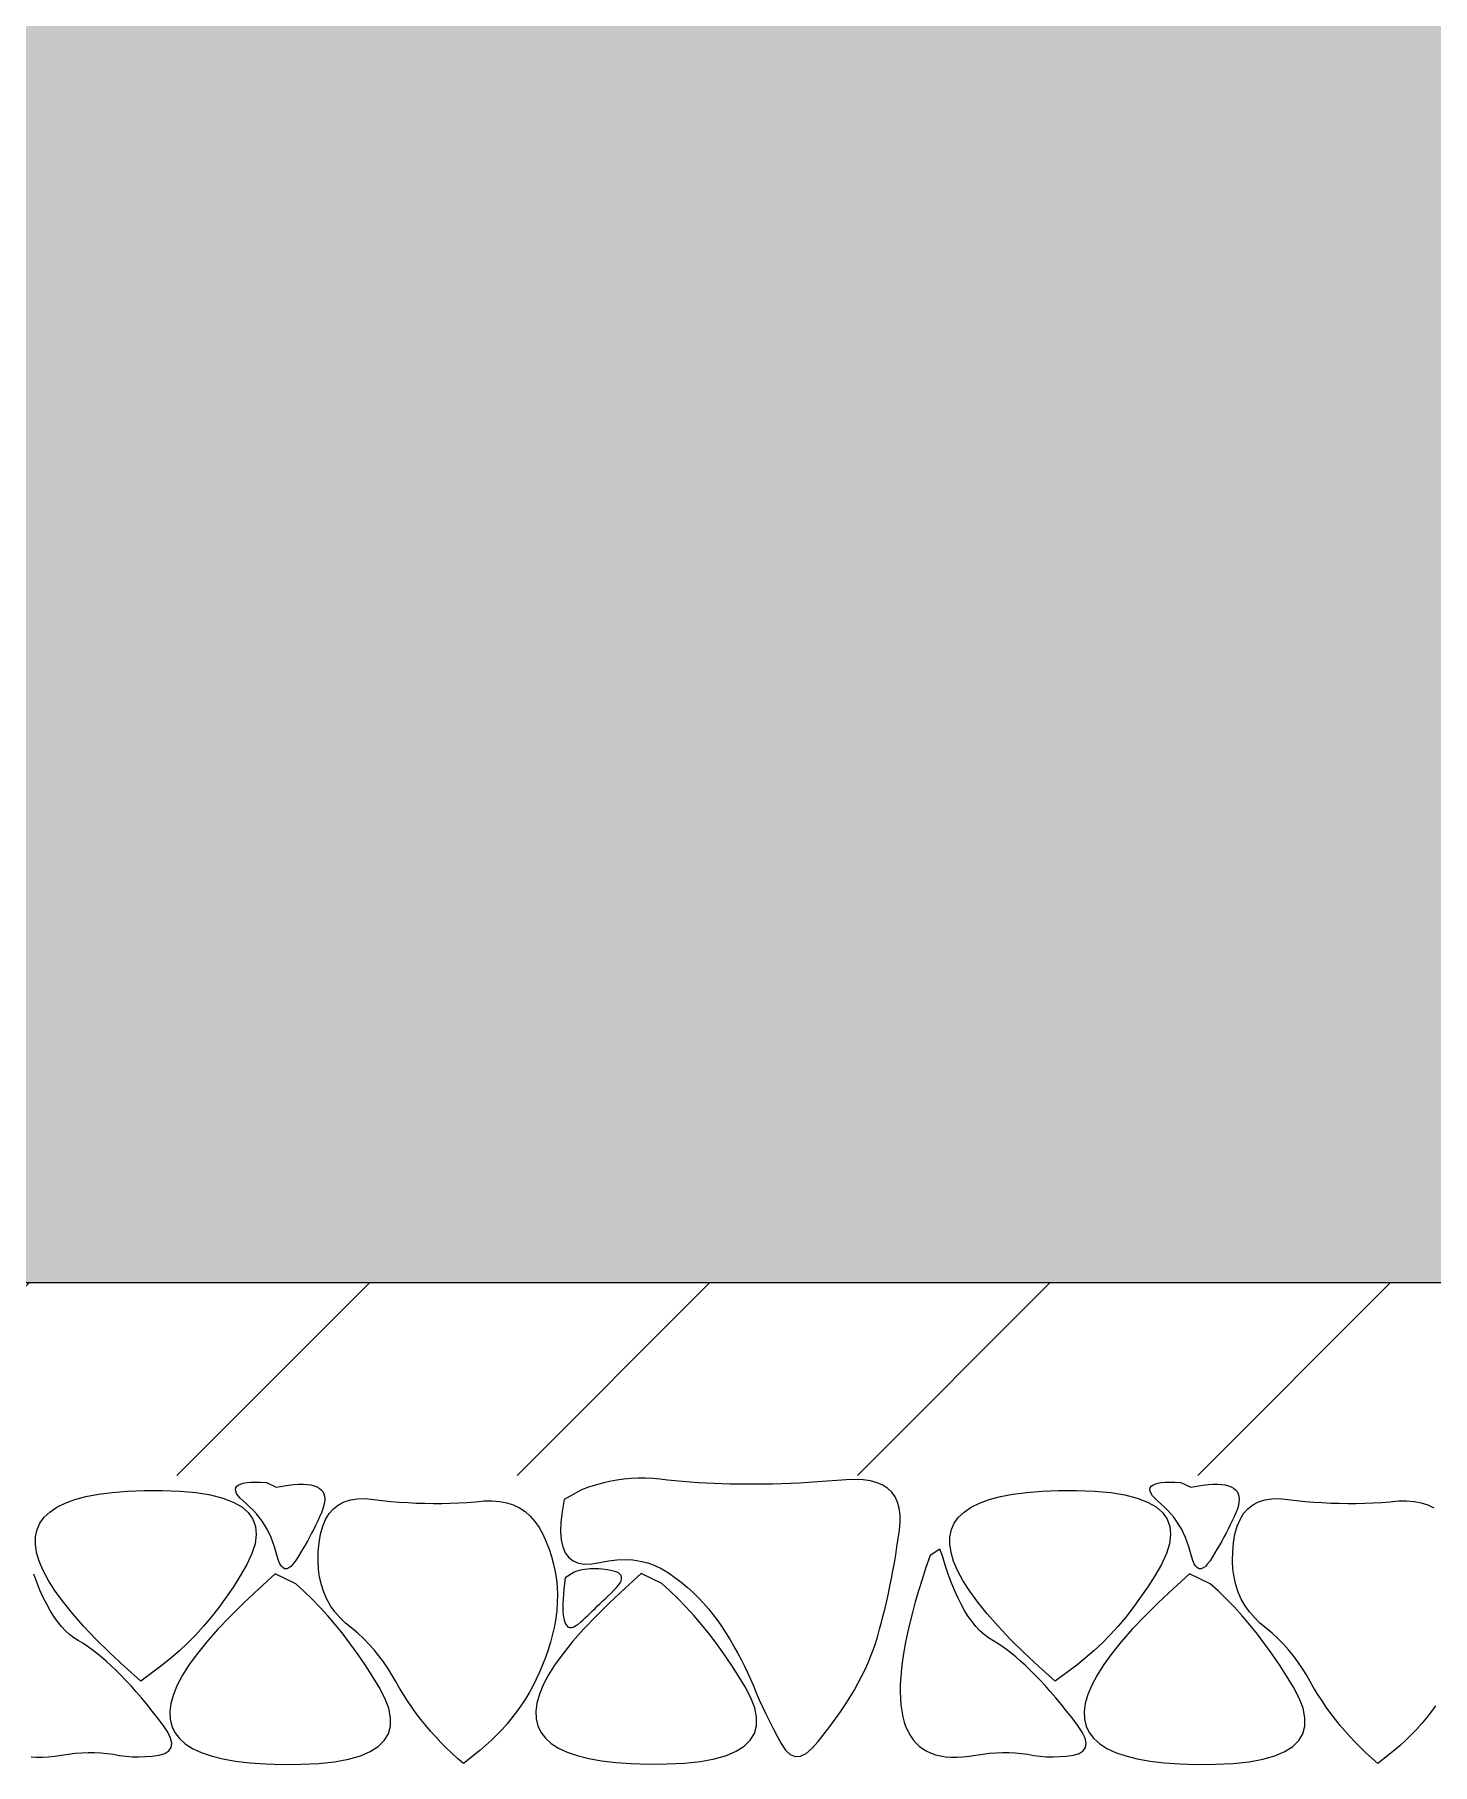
# Model space of a CAD drawing. Header units: metres. Extents: x -220 to 294, y -29 to 18.
# Drawn here: x 25.444 to 26.17, y -8.75 to -7.852 of the extents above; entities that cross this region are included whole.
import ezdxf

# ---------------------------------------------------------------- set-up
doc = ezdxf.new("R2010")
doc.units = ezdxf.units.M
doc.header["$MEASUREMENT"] = 0
doc.layers.add('Rota', color=7, linetype='Continuous')
doc.layers.add('Tarama', color=7, linetype='Continuous')

msp = doc.modelspace()

# ---------------------------------------------------------------- hatches: boundary and pattern name
at = {"layer": 'Tarama', "linetype": 'Continuous', "lineweight": -3}
h = msp.add_hatch(dxfattribs=at)
h.set_pattern_fill('ANSI33', color=58, scale=0.4, style=0)
h.paths.add_polyline_path([(25.01864, -7.8), (25.01864, -8.5), (34.71864, -8.5), (34.71864, -8.2), (34.71864, -7.8)])
h = msp.add_hatch(dxfattribs=at)
h.set_pattern_fill('ANSI31', color=58, style=0)
h.paths.add_polyline_path([(25.01864, -8.5), (25.01864, -8.6), (34.71864, -8.6), (34.71864, -8.5)])

# ---------------------------------------------------------------- linework, layer by layer
at = {"layer": 'Rota', "color": 7, "linetype": 'Continuous', "lineweight": -3}
for points in [[(25.51864, -8.5), (25.01864, -8.5)], [(34.71864, -8.5), (25.51864, -8.5)]]:
    msp.add_lwpolyline(points, dxfattribs=at)
at = {"layer": 'Tarama', "color": 36, "linetype": 'Continuous', "lineweight": -3}
for points in [[(25.55241, -8.60403), (25.55418, -8.60372)], [(25.55418, -8.60372), (25.55626, -8.60353)], [(25.55626, -8.60353), (25.55866, -8.60344)], [(25.55866, -8.60344), (25.56139, -8.60347)], [(25.56139, -8.60347), (25.56443, -8.60361)], [(25.56443, -8.60361), (25.56955, -8.60614)], [(25.74272, -8.60314), (25.73905, -8.60397)], [(25.7464, -8.60247), (25.74272, -8.60314)], [(25.7501, -8.60196), (25.7464, -8.60247)], [(25.75382, -8.60162), (25.7501, -8.60196)], [(25.75756, -8.60145), (25.75382, -8.60162)], [(25.76132, -8.60144), (25.75756, -8.60145)], [(25.76509, -8.60159), (25.76132, -8.60144)], [(25.76889, -8.60191), (25.76509, -8.60159)], [(25.77272, -8.60235), (25.76889, -8.60191)], [(25.7766, -8.60276), (25.77272, -8.60235)], [(25.78053, -8.60313), (25.7766, -8.60276)], [(25.78452, -8.60346), (25.78053, -8.60313)], [(25.78856, -8.60375), (25.78452, -8.60346)], [(25.84608, -8.60364), (25.84133, -8.60391)], [(25.85089, -8.60334), (25.84608, -8.60364)], [(25.85575, -8.603), (25.85089, -8.60334)], [(25.86067, -8.60261), (25.85575, -8.603)], [(25.86562, -8.6022), (25.86067, -8.60261)], [(25.87027, -8.60204), (25.86562, -8.6022)], [(25.8745, -8.60225), (25.87027, -8.60204)], [(25.87831, -8.60283), (25.8745, -8.60225)], [(25.8817, -8.60376), (25.87831, -8.60283)], [(26.02741, -8.60403), (26.02918, -8.60372)], [(26.02918, -8.60372), (26.03126, -8.60353)], [(26.03126, -8.60353), (26.03366, -8.60344)], [(26.03366, -8.60344), (26.03639, -8.60347)], [(26.03639, -8.60347), (26.03943, -8.60361)], [(26.03943, -8.60361), (26.04455, -8.60614)], [(25.45988, -8.61438), (25.46494, -8.61253)], [(25.46494, -8.61253), (25.47071, -8.61099)], [(25.47071, -8.61099), (25.47719, -8.60975)], [(25.47719, -8.60975), (25.48438, -8.60881)], [(25.48438, -8.60881), (25.49229, -8.60817)], [(25.49229, -8.60817), (25.50091, -8.60783)], [(25.50091, -8.60783), (25.51024, -8.6078)], [(25.51024, -8.6078), (25.51962, -8.60812)], [(25.51962, -8.60812), (25.52801, -8.60887)], [(25.52801, -8.60887), (25.5354, -8.61007)], [(25.5354, -8.61007), (25.5418, -8.6117)], [(25.5418, -8.6117), (25.54719, -8.61378)], [(25.54837, -8.60723), (25.54854, -8.60637)], [(25.54852, -8.60821), (25.54837, -8.60723)], [(25.54898, -8.60929), (25.54852, -8.60821)], [(25.54854, -8.60637), (25.54903, -8.60562)], [(25.54977, -8.61049), (25.54898, -8.60929)], [(25.54903, -8.60562), (25.54984, -8.60498)], [(25.55087, -8.6118), (25.54977, -8.61049)], [(25.54984, -8.60498), (25.55096, -8.60445)], [(25.5523, -8.61322), (25.55087, -8.6118)], [(25.55096, -8.60445), (25.55241, -8.60403)], [(25.56955, -8.60614), (25.57277, -8.60553)], [(25.57277, -8.60553), (25.57578, -8.60506)], [(25.57578, -8.60506), (25.57856, -8.60474)], [(25.57856, -8.60474), (25.58112, -8.60456)], [(25.58112, -8.60456), (25.58346, -8.60453)], [(25.58346, -8.60453), (25.58558, -8.60465)], [(25.58558, -8.60465), (25.58748, -8.60491)], [(25.58748, -8.60491), (25.58916, -8.60531)], [(25.58916, -8.60531), (25.59061, -8.60586)], [(25.59061, -8.60586), (25.59185, -8.60656)], [(25.59185, -8.60656), (25.59286, -8.6074)], [(25.59286, -8.6074), (25.59366, -8.60838)], [(25.59366, -8.60838), (25.59423, -8.60951)], [(25.59423, -8.60951), (25.59458, -8.61079)], [(25.59458, -8.61079), (25.59471, -8.61221)], [(25.59471, -8.61221), (25.59462, -8.61377)], [(25.60477, -8.61365), (25.60806, -8.61261)], [(25.60806, -8.61261), (25.61171, -8.61206)], [(25.61171, -8.61206), (25.61572, -8.61202)], [(25.61572, -8.61202), (25.62008, -8.61245)], [(25.62008, -8.61245), (25.62453, -8.61298)], [(25.71913, -8.61253), (25.718, -8.61869)], [(25.72819, -8.60746), (25.71913, -8.61253)], [(25.73179, -8.60614), (25.72819, -8.60746)], [(25.73541, -8.60497), (25.73179, -8.60614)], [(25.73905, -8.60397), (25.73541, -8.60497)], [(25.79265, -8.60399), (25.78856, -8.60375)], [(25.7968, -8.6042), (25.79265, -8.60399)], [(25.80101, -8.60436), (25.7968, -8.6042)], [(25.80527, -8.60448), (25.80101, -8.60436)], [(25.80959, -8.60455), (25.80527, -8.60448)], [(25.81396, -8.60459), (25.80959, -8.60455)], [(25.81838, -8.60458), (25.81396, -8.60459)], [(25.82286, -8.60453), (25.81838, -8.60458)], [(25.8274, -8.60444), (25.82286, -8.60453)], [(25.83199, -8.6043), (25.8274, -8.60444)], [(25.83663, -8.60412), (25.83199, -8.6043)], [(25.84133, -8.60391), (25.83663, -8.60412)], [(25.88466, -8.60505), (25.8817, -8.60376)], [(25.88721, -8.60671), (25.88466, -8.60505)], [(25.88934, -8.60873), (25.88721, -8.60671)], [(25.89104, -8.61111), (25.88934, -8.60873)], [(25.89232, -8.61386), (25.89104, -8.61111)], [(25.93488, -8.61438), (25.93994, -8.61253)], [(25.93994, -8.61253), (25.94571, -8.61099)], [(25.94571, -8.61099), (25.95219, -8.60975)], [(25.95219, -8.60975), (25.95938, -8.60881)], [(25.95938, -8.60881), (25.96729, -8.60817)], [(25.96729, -8.60817), (25.97591, -8.60783)], [(25.97591, -8.60783), (25.98524, -8.6078)], [(25.98524, -8.6078), (25.99462, -8.60812)], [(25.99462, -8.60812), (26.00301, -8.60887)], [(26.00301, -8.60887), (26.0104, -8.61007)], [(26.0104, -8.61007), (26.0168, -8.6117)], [(26.0168, -8.6117), (26.02219, -8.61378)], [(26.02337, -8.60723), (26.02354, -8.60637)], [(26.02352, -8.60821), (26.02337, -8.60723)], [(26.02398, -8.60929), (26.02352, -8.60821)], [(26.02354, -8.60637), (26.02403, -8.60562)], [(26.02477, -8.61049), (26.02398, -8.60929)], [(26.02403, -8.60562), (26.02484, -8.60498)], [(26.02588, -8.6118), (26.02477, -8.61049)], [(26.02484, -8.60498), (26.02596, -8.60445)], [(26.0273, -8.61322), (26.02588, -8.6118)], [(26.02596, -8.60445), (26.02741, -8.60403)], [(26.04455, -8.60614), (26.04777, -8.60553)], [(26.04777, -8.60553), (26.05078, -8.60506)], [(26.05078, -8.60506), (26.05356, -8.60474)], [(26.05356, -8.60474), (26.05612, -8.60456)], [(26.05612, -8.60456), (26.05846, -8.60453)], [(26.05846, -8.60453), (26.06058, -8.60465)], [(26.06058, -8.60465), (26.06248, -8.60491)], [(26.06248, -8.60491), (26.06416, -8.60531)], [(26.06416, -8.60531), (26.06561, -8.60586)], [(26.06561, -8.60586), (26.06685, -8.60656)], [(26.06685, -8.60656), (26.06786, -8.6074)], [(26.06786, -8.6074), (26.06866, -8.60838)], [(26.06866, -8.60838), (26.06923, -8.60951)], [(26.06923, -8.60951), (26.06958, -8.61079)], [(26.06958, -8.61079), (26.06971, -8.61221)], [(26.06971, -8.61221), (26.06962, -8.61377)], [(26.07977, -8.61365), (26.08306, -8.61261)], [(26.08306, -8.61261), (26.08671, -8.61206)], [(26.08671, -8.61206), (26.09072, -8.61202)], [(26.09072, -8.61202), (26.09507, -8.61245)], [(26.09507, -8.61245), (26.09953, -8.61298)], [(25.44898, -8.62172), (25.4519, -8.61897)], [(25.4519, -8.61897), (25.45553, -8.61652)], [(25.45553, -8.61652), (25.45988, -8.61438)], [(25.54719, -8.61378), (25.55158, -8.61629)], [(25.55158, -8.61629), (25.55497, -8.61924)], [(25.55404, -8.61475), (25.5523, -8.61322)], [(25.55586, -8.61637), (25.55404, -8.61475)], [(25.55497, -8.61924), (25.55736, -8.62263)], [(25.55758, -8.61808), (25.55586, -8.61637)], [(25.5592, -8.61986), (25.55758, -8.61808)], [(25.56072, -8.62172), (25.5592, -8.61986)], [(25.59208, -8.62146), (25.59109, -8.62358)], [(25.59303, -8.61934), (25.59208, -8.62146)], [(25.59378, -8.61734), (25.59303, -8.61934)], [(25.59431, -8.61548), (25.59378, -8.61734)], [(25.59462, -8.61377), (25.59431, -8.61548)], [(25.59519, -8.62281), (25.59705, -8.61978)], [(25.59705, -8.61978), (25.59926, -8.61724)], [(25.59926, -8.61724), (25.60183, -8.6152)], [(25.60183, -8.6152), (25.60477, -8.61365)], [(25.62453, -8.61298), (25.62898, -8.61343)], [(25.62898, -8.61343), (25.63343, -8.61379)], [(25.63343, -8.61379), (25.63787, -8.61409)], [(25.63787, -8.61409), (25.6423, -8.6143)], [(25.6423, -8.6143), (25.64672, -8.61444)], [(25.64672, -8.61444), (25.65114, -8.61449)], [(25.65114, -8.61449), (25.65555, -8.61447)], [(25.65555, -8.61447), (25.65995, -8.61438)], [(25.65995, -8.61438), (25.66434, -8.6142)], [(25.66434, -8.6142), (25.66873, -8.61395)], [(25.66873, -8.61395), (25.67311, -8.61362)], [(25.67311, -8.61362), (25.67747, -8.61323)], [(25.67747, -8.61323), (25.68164, -8.61315)], [(25.68164, -8.61315), (25.68556, -8.61347)], [(25.68556, -8.61347), (25.68924, -8.61419)], [(25.68924, -8.61419), (25.69267, -8.61532)], [(25.69267, -8.61532), (25.69585, -8.61685)], [(25.69585, -8.61685), (25.69879, -8.61878)], [(25.69879, -8.61878), (25.70148, -8.62111)], [(25.70148, -8.62111), (25.70393, -8.62385)], [(25.718, -8.61869), (25.71736, -8.62423)], [(25.89318, -8.61696), (25.89232, -8.61386)], [(25.89362, -8.62043), (25.89318, -8.61696)], [(25.89364, -8.62426), (25.89362, -8.62043)], [(25.92398, -8.62172), (25.9269, -8.61897)], [(25.9269, -8.61897), (25.93053, -8.61652)], [(25.93053, -8.61652), (25.93488, -8.61438)], [(26.02219, -8.61378), (26.02658, -8.61629)], [(26.02658, -8.61629), (26.02997, -8.61924)], [(26.02904, -8.61475), (26.0273, -8.61322)], [(26.03086, -8.61637), (26.02904, -8.61475)], [(26.02997, -8.61924), (26.03236, -8.62263)], [(26.03258, -8.61808), (26.03086, -8.61637)], [(26.0342, -8.61986), (26.03258, -8.61808)], [(26.03572, -8.62172), (26.0342, -8.61986)], [(26.06709, -8.62146), (26.06609, -8.62358)], [(26.06803, -8.61934), (26.06709, -8.62146)], [(26.06878, -8.61734), (26.06803, -8.61934)], [(26.06931, -8.61548), (26.06878, -8.61734)], [(26.06962, -8.61377), (26.06931, -8.61548)], [(26.07019, -8.62281), (26.07205, -8.61978)], [(26.07205, -8.61978), (26.07426, -8.61724)], [(26.07426, -8.61724), (26.07683, -8.6152)], [(26.07683, -8.6152), (26.07977, -8.61365)], [(26.09953, -8.61298), (26.10398, -8.61343)], [(26.10398, -8.61343), (26.10843, -8.61379)], [(26.10843, -8.61379), (26.11287, -8.61409)], [(26.11287, -8.61409), (26.1173, -8.6143)], [(26.1173, -8.6143), (26.12172, -8.61444)], [(26.12172, -8.61444), (26.12614, -8.61449)], [(26.12614, -8.61449), (26.13055, -8.61447)], [(26.13055, -8.61447), (26.13495, -8.61438)], [(26.13495, -8.61438), (26.13935, -8.6142)], [(26.13935, -8.6142), (26.14373, -8.61395)], [(26.14373, -8.61395), (26.14812, -8.61362)], [(26.14812, -8.61362), (26.15248, -8.61323)], [(26.15248, -8.61323), (26.15664, -8.61315)], [(26.15664, -8.61315), (26.16056, -8.61347)], [(26.16056, -8.61347), (26.16424, -8.61419)], [(26.16424, -8.61419), (26.16767, -8.61532)], [(26.16767, -8.61532), (26.17085, -8.61685)], [(25.44449, -8.63178), (25.44527, -8.62812)], [(25.44527, -8.62812), (25.44677, -8.62477)], [(25.44677, -8.62477), (25.44898, -8.62172)], [(25.55736, -8.62263), (25.55875, -8.62646)], [(25.55875, -8.62646), (25.55914, -8.63072)], [(25.56215, -8.62366), (25.56072, -8.62172)], [(25.56347, -8.62568), (25.56215, -8.62366)], [(25.56469, -8.62778), (25.56347, -8.62568)], [(25.56581, -8.62996), (25.56469, -8.62778)], [(25.56684, -8.63221), (25.56581, -8.62996)], [(25.58794, -8.6299), (25.58684, -8.63198)], [(25.58902, -8.6278), (25.58794, -8.6299)], [(25.59007, -8.6257), (25.58902, -8.6278)], [(25.59109, -8.62358), (25.59007, -8.6257)], [(25.59179, -8.63491), (25.59256, -8.63038)], [(25.59256, -8.63038), (25.5937, -8.62635)], [(25.5937, -8.62635), (25.59519, -8.62281)], [(25.70393, -8.62385), (25.70613, -8.62699)], [(25.70613, -8.62699), (25.70809, -8.63054)], [(25.70809, -8.63054), (25.7098, -8.63437)], [(25.71736, -8.62423), (25.71721, -8.62914)], [(25.71721, -8.62914), (25.71754, -8.63343)], [(25.89263, -8.63277), (25.89324, -8.62845)], [(25.89324, -8.62845), (25.89364, -8.62426)], [(25.91949, -8.63178), (25.92027, -8.62812)], [(25.92027, -8.62812), (25.92177, -8.62477)], [(25.92177, -8.62477), (25.92398, -8.62172)], [(26.03236, -8.62263), (26.03375, -8.62646)], [(26.03375, -8.62646), (26.03414, -8.63072)], [(26.03715, -8.62366), (26.03572, -8.62172)], [(26.03847, -8.62568), (26.03715, -8.62366)], [(26.03969, -8.62778), (26.03847, -8.62568)], [(26.04081, -8.62996), (26.03969, -8.62778)], [(26.04184, -8.63221), (26.04081, -8.62996)], [(26.06294, -8.6299), (26.06184, -8.63198)], [(26.06402, -8.6278), (26.06294, -8.6299)], [(26.06507, -8.6257), (26.06402, -8.6278)], [(26.06609, -8.62358), (26.06507, -8.6257)], [(26.06678, -8.63491), (26.06756, -8.63038)], [(26.06756, -8.63038), (26.0687, -8.62635)], [(26.0687, -8.62635), (26.07019, -8.62281)], [(25.44442, -8.63573), (25.44449, -8.63178)], [(25.44506, -8.63999), (25.44442, -8.63573)], [(25.55853, -8.63543), (25.55693, -8.64057)], [(25.55914, -8.63072), (25.55853, -8.63543)], [(25.56776, -8.63455), (25.56684, -8.63221)], [(25.56858, -8.63696), (25.56776, -8.63455)], [(25.56931, -8.63946), (25.56858, -8.63696)], [(25.56995, -8.64197), (25.56931, -8.63946)], [(25.58334, -8.63816), (25.58212, -8.6402)], [(25.58454, -8.63611), (25.58334, -8.63816)], [(25.5857, -8.63405), (25.58454, -8.63611)], [(25.58684, -8.63198), (25.5857, -8.63405)], [(25.59136, -8.63969), (25.59179, -8.63491)], [(25.7098, -8.63437), (25.7113, -8.63824)], [(25.7113, -8.63824), (25.71257, -8.64213)], [(25.71754, -8.63343), (25.71835, -8.63709)], [(25.71835, -8.63709), (25.71965, -8.64012)], [(25.89131, -8.64123), (25.89199, -8.63703)], [(25.89199, -8.63703), (25.89263, -8.63277)], [(25.91417, -8.63821), (25.90914, -8.64146)], [(25.91563, -8.64173), (25.91417, -8.63821)], [(25.91942, -8.63573), (25.91949, -8.63178)], [(25.92006, -8.63999), (25.91942, -8.63573)], [(26.03354, -8.63543), (26.03193, -8.64057)], [(26.03414, -8.63072), (26.03354, -8.63543)], [(26.04276, -8.63455), (26.04184, -8.63221)], [(26.04358, -8.63696), (26.04276, -8.63455)], [(26.04431, -8.63946), (26.04358, -8.63696)], [(26.04495, -8.64197), (26.04431, -8.63946)], [(26.05834, -8.63816), (26.05712, -8.6402)], [(26.05954, -8.63611), (26.05834, -8.63816)], [(26.0607, -8.63405), (26.05954, -8.63611)], [(26.06184, -8.63198), (26.0607, -8.63405)], [(26.06636, -8.63969), (26.06678, -8.63491)], [(25.44641, -8.64455), (25.44506, -8.63999)], [(25.44848, -8.64941), (25.44641, -8.64455)], [(25.55432, -8.64615), (25.55087, -8.65205)], [(25.55693, -8.64057), (25.55432, -8.64615)], [(25.57064, -8.64411), (25.56995, -8.64197)], [(25.57139, -8.64583), (25.57064, -8.64411)], [(25.5722, -8.64712), (25.57139, -8.64583)], [(25.57307, -8.64798), (25.5722, -8.64712)], [(25.574, -8.64842), (25.57307, -8.64798)], [(25.575, -8.64844), (25.574, -8.64842)], [(25.57605, -8.64802), (25.575, -8.64844)], [(25.57717, -8.64719), (25.57605, -8.64802)], [(25.57835, -8.64592), (25.57717, -8.64719)], [(25.57959, -8.64424), (25.57835, -8.64592)], [(25.58087, -8.64223), (25.57959, -8.64424)], [(25.58212, -8.6402), (25.58087, -8.64223)], [(25.59127, -8.64428), (25.59136, -8.63969)], [(25.59151, -8.64867), (25.59127, -8.64428)], [(25.71257, -8.64213), (25.71362, -8.64604)], [(25.71362, -8.64604), (25.71445, -8.64998)], [(25.71965, -8.64012), (25.72144, -8.64253)], [(25.72144, -8.64253), (25.72371, -8.64431)], [(25.72371, -8.64431), (25.72647, -8.64547)], [(25.72647, -8.64547), (25.72971, -8.64601)], [(25.72971, -8.64601), (25.73344, -8.64591)], [(25.73123, -8.64864), (25.7298, -8.64882)], [(25.73268, -8.64852), (25.73123, -8.64864)], [(25.73414, -8.64845), (25.73268, -8.64852)], [(25.73344, -8.64591), (25.73765, -8.6452)], [(25.73561, -8.64844), (25.73414, -8.64845)], [(25.73711, -8.64849), (25.73561, -8.64844)], [(25.73862, -8.6486), (25.73711, -8.64849)], [(25.73765, -8.6452), (25.74209, -8.64428)], [(25.74014, -8.64877), (25.73862, -8.6486)], [(25.74209, -8.64428), (25.74641, -8.64374)], [(25.74641, -8.64374), (25.75061, -8.64359)], [(25.75061, -8.64359), (25.75469, -8.6438)], [(25.75469, -8.6438), (25.75865, -8.6444)], [(25.75865, -8.6444), (25.76249, -8.64538)], [(25.76249, -8.64538), (25.76621, -8.64674)], [(25.76621, -8.64674), (25.76981, -8.64847)], [(25.76981, -8.64847), (25.77329, -8.65058)], [(25.88988, -8.64944), (25.89061, -8.64537)], [(25.89061, -8.64537), (25.89131, -8.64123)], [(25.90699, -8.64779), (25.90499, -8.65392)], [(25.90914, -8.64146), (25.90699, -8.64779)], [(25.91708, -8.64657), (25.91563, -8.64173)], [(25.91859, -8.65115), (25.91708, -8.64657)], [(25.92142, -8.64455), (25.92006, -8.63999)], [(25.92348, -8.64941), (25.92142, -8.64455)], [(26.02932, -8.64615), (26.02587, -8.65205)], [(26.03193, -8.64057), (26.02932, -8.64615)], [(26.04564, -8.64411), (26.04495, -8.64197)], [(26.04639, -8.64583), (26.04564, -8.64411)], [(26.0472, -8.64712), (26.04639, -8.64583)], [(26.04807, -8.64798), (26.0472, -8.64712)], [(26.049, -8.64842), (26.04807, -8.64798)], [(26.05, -8.64844), (26.049, -8.64842)], [(26.05105, -8.64802), (26.05, -8.64844)], [(26.05217, -8.64719), (26.05105, -8.64802)], [(26.05335, -8.64592), (26.05217, -8.64719)], [(26.05459, -8.64424), (26.05335, -8.64592)], [(26.05587, -8.64223), (26.05459, -8.64424)], [(26.05712, -8.6402), (26.05587, -8.64223)], [(26.06627, -8.64428), (26.06636, -8.63969)], [(26.06651, -8.64867), (26.06627, -8.64428)], [(25.44517, -8.65547), (25.44359, -8.65115)], [(25.44681, -8.65953), (25.44517, -8.65547)], [(25.45126, -8.65457), (25.44848, -8.64941)], [(25.45475, -8.66003), (25.45126, -8.65457)], [(25.55087, -8.65205), (25.54726, -8.65776)], [(25.56901, -8.65114), (25.56045, -8.65879)], [(25.57965, -8.6563), (25.56901, -8.65114)], [(25.58392, -8.66014), (25.57965, -8.6563)], [(25.59209, -8.65286), (25.59151, -8.64867)], [(25.59301, -8.65685), (25.59209, -8.65286)], [(25.59426, -8.66064), (25.59301, -8.65685)], [(25.71445, -8.64998), (25.71506, -8.65395)], [(25.71506, -8.65395), (25.71544, -8.65794)], [(25.71926, -8.6561), (25.71895, -8.65896)], [(25.71964, -8.65305), (25.71926, -8.6561)], [(25.72424, -8.65013), (25.71964, -8.65305)], [(25.72561, -8.64971), (25.72424, -8.65013)], [(25.72699, -8.64936), (25.72561, -8.64971)], [(25.72839, -8.64906), (25.72699, -8.64936)], [(25.7298, -8.64882), (25.72839, -8.64906)], [(25.74168, -8.64899), (25.74014, -8.64877)], [(25.74324, -8.64927), (25.74168, -8.64899)], [(25.7448, -8.64962), (25.74324, -8.64927)], [(25.74617, -8.65004), (25.7448, -8.64962)], [(25.74727, -8.65057), (25.74617, -8.65004)], [(25.74631, -8.65821), (25.74738, -8.65692)], [(25.7481, -8.65119), (25.74727, -8.65057)], [(25.74738, -8.65692), (25.74818, -8.65572)], [(25.74866, -8.6519), (25.7481, -8.65119)], [(25.74818, -8.65572), (25.74871, -8.65462)], [(25.74895, -8.65271), (25.74866, -8.6519)], [(25.74871, -8.65462), (25.74896, -8.65362)], [(25.74896, -8.65362), (25.74895, -8.65271)], [(25.75912, -8.65095), (25.75057, -8.6586)], [(25.76977, -8.65611), (25.75912, -8.65095)], [(25.77404, -8.65995), (25.76977, -8.65611)], [(25.77329, -8.65058), (25.77664, -8.65292)], [(25.77664, -8.65292), (25.77987, -8.65537)], [(25.77987, -8.65537), (25.78297, -8.65793)], [(25.88751, -8.66128), (25.88833, -8.6574)], [(25.88833, -8.6574), (25.88912, -8.65345)], [(25.88912, -8.65345), (25.88988, -8.64944)], [(25.90499, -8.65392), (25.90316, -8.65986)], [(25.92017, -8.65547), (25.91859, -8.65115)], [(25.92181, -8.65953), (25.92017, -8.65547)], [(25.92626, -8.65457), (25.92348, -8.64941)], [(25.92975, -8.66003), (25.92626, -8.65457)], [(26.02587, -8.65205), (26.02225, -8.65776)], [(26.04401, -8.65114), (26.03545, -8.65879)], [(26.05465, -8.6563), (26.04401, -8.65114)], [(26.05892, -8.66014), (26.05465, -8.6563)], [(26.06709, -8.65286), (26.06651, -8.64867)], [(26.06801, -8.65685), (26.06709, -8.65286)], [(26.06926, -8.66064), (26.06801, -8.65685)], [(25.44852, -8.66332), (25.44681, -8.65953)], [(25.45029, -8.66686), (25.44852, -8.66332)], [(25.45895, -8.6658), (25.45475, -8.66003)], [(25.46387, -8.67186), (25.45895, -8.6658)], [(25.54354, -8.66324), (25.53973, -8.66847)], [(25.54726, -8.65776), (25.54354, -8.66324)], [(25.55263, -8.66612), (25.54552, -8.67315)], [(25.56045, -8.65879), (25.55263, -8.66612)], [(25.58812, -8.66419), (25.58392, -8.66014)], [(25.59226, -8.66844), (25.58812, -8.66419)], [(25.59584, -8.66424), (25.59426, -8.66064)], [(25.59776, -8.66763), (25.59584, -8.66424)], [(25.71555, -8.66599), (25.71527, -8.67006)], [(25.71544, -8.65794), (25.71561, -8.66195)], [(25.71561, -8.66195), (25.71555, -8.66599)], [(25.71846, -8.66639), (25.71843, -8.66848)], [(25.71855, -8.6641), (25.71846, -8.66639)], [(25.71872, -8.66162), (25.71855, -8.6641)], [(25.71895, -8.65896), (25.71872, -8.66162)], [(25.74274, -8.66593), (25.73564, -8.67296)], [(25.73649, -8.66775), (25.73784, -8.66646)], [(25.73784, -8.66646), (25.73921, -8.66514)], [(25.73921, -8.66514), (25.74062, -8.6638)], [(25.74062, -8.6638), (25.74204, -8.66243)], [(25.74204, -8.66243), (25.7435, -8.66103)], [(25.75057, -8.6586), (25.74274, -8.66593)], [(25.7435, -8.66103), (25.74497, -8.6596)], [(25.74497, -8.6596), (25.74631, -8.65821)], [(25.77824, -8.664), (25.77404, -8.65995)], [(25.78237, -8.66825), (25.77824, -8.664)], [(25.78297, -8.65793), (25.78594, -8.6606)], [(25.78594, -8.6606), (25.78879, -8.66337)], [(25.78879, -8.66337), (25.79151, -8.66625)], [(25.79151, -8.66625), (25.7941, -8.66923)], [(25.88578, -8.66886), (25.88666, -8.6651)], [(25.88666, -8.6651), (25.88751, -8.66128)], [(25.90149, -8.6656), (25.89998, -8.67114)], [(25.90316, -8.65986), (25.90149, -8.6656)], [(25.92352, -8.66332), (25.92181, -8.65953)], [(25.92529, -8.66686), (25.92352, -8.66332)], [(25.93395, -8.6658), (25.92975, -8.66003)], [(25.93887, -8.67186), (25.93395, -8.6658)], [(26.01854, -8.66324), (26.01473, -8.66847)], [(26.02225, -8.65776), (26.01854, -8.66324)], [(26.02763, -8.66612), (26.02052, -8.67315)], [(26.03545, -8.65879), (26.02763, -8.66612)], [(26.06312, -8.66419), (26.05892, -8.66014)], [(26.06726, -8.66844), (26.06312, -8.66419)], [(26.07084, -8.66424), (26.06926, -8.66064)], [(26.07277, -8.66763), (26.07084, -8.66424)], [(25.45212, -8.67013), (25.45029, -8.66686)], [(25.45401, -8.67314), (25.45212, -8.67013)], [(25.45597, -8.67588), (25.45401, -8.67314)], [(25.4695, -8.67823), (25.46387, -8.67186)], [(25.53582, -8.67347), (25.53182, -8.67822)], [(25.53973, -8.66847), (25.53582, -8.67347)], [(25.54552, -8.67315), (25.53915, -8.67987)], [(25.59632, -8.6729), (25.59226, -8.66844)], [(25.60033, -8.67756), (25.59632, -8.6729)], [(25.60002, -8.67082), (25.59776, -8.66763)], [(25.60261, -8.67381), (25.60002, -8.67082)], [(25.60554, -8.67661), (25.60261, -8.67381)], [(25.71477, -8.67414), (25.71404, -8.67826)], [(25.71527, -8.67006), (25.71477, -8.67414)], [(25.71843, -8.66848), (25.71848, -8.67038)], [(25.71848, -8.67038), (25.7186, -8.6721)], [(25.7186, -8.6721), (25.71879, -8.67362)], [(25.71879, -8.67362), (25.71905, -8.67495)], [(25.71905, -8.67495), (25.71939, -8.67608)], [(25.72775, -8.67599), (25.72893, -8.67489)], [(25.72893, -8.67489), (25.73012, -8.67377)], [(25.73564, -8.67296), (25.72926, -8.67968)], [(25.73012, -8.67377), (25.73134, -8.67262)], [(25.73134, -8.67262), (25.73259, -8.67144)], [(25.73259, -8.67144), (25.73386, -8.67024)], [(25.73386, -8.67024), (25.73516, -8.66901)], [(25.73516, -8.66901), (25.73649, -8.66775)], [(25.78644, -8.67271), (25.78237, -8.66825)], [(25.79044, -8.67737), (25.78644, -8.67271)], [(25.7941, -8.66923), (25.79656, -8.67232)], [(25.79656, -8.67232), (25.7989, -8.67552)], [(25.7989, -8.67552), (25.80113, -8.6788)], [(25.88393, -8.67619), (25.88487, -8.67256)], [(25.88487, -8.67256), (25.88578, -8.66886)], [(25.89998, -8.67114), (25.89863, -8.67648)], [(25.92712, -8.67013), (25.92529, -8.66686)], [(25.92901, -8.67314), (25.92712, -8.67013)], [(25.93097, -8.67588), (25.92901, -8.67314)], [(25.9445, -8.67823), (25.93887, -8.67186)], [(26.01082, -8.67347), (26.00682, -8.67822)], [(26.01473, -8.66847), (26.01082, -8.67347)], [(26.02052, -8.67315), (26.01415, -8.67987)], [(26.07133, -8.6729), (26.06726, -8.66844)], [(26.07533, -8.67756), (26.07133, -8.6729)], [(26.07502, -8.67082), (26.07277, -8.66763)], [(26.07761, -8.67381), (26.07502, -8.67082)], [(26.08054, -8.67661), (26.07761, -8.67381)], [(25.458, -8.67837), (25.45597, -8.67588)], [(25.46008, -8.68059), (25.458, -8.67837)], [(25.46223, -8.68255), (25.46008, -8.68059)], [(25.46445, -8.68425), (25.46223, -8.68255)], [(25.46672, -8.68568), (25.46445, -8.68425)], [(25.47584, -8.6849), (25.4695, -8.67823)], [(25.52772, -8.68274), (25.52352, -8.68701)], [(25.53182, -8.67822), (25.52772, -8.68274)], [(25.53915, -8.67987), (25.5335, -8.68629)], [(25.60426, -8.68243), (25.60033, -8.67756)], [(25.60813, -8.6875), (25.60426, -8.68243)], [(25.60875, -8.67924), (25.60554, -8.67661)], [(25.61187, -8.68193), (25.60875, -8.67924)], [(25.61485, -8.68471), (25.61187, -8.68193)], [(25.7131, -8.68239), (25.71197, -8.68651)], [(25.71404, -8.67826), (25.7131, -8.68239)], [(25.71939, -8.67608), (25.71979, -8.67703)], [(25.71979, -8.67703), (25.72027, -8.67779)], [(25.72027, -8.67779), (25.72081, -8.67835)], [(25.72081, -8.67835), (25.72143, -8.67873)], [(25.72143, -8.67873), (25.72212, -8.67891)], [(25.72212, -8.67891), (25.72288, -8.6789)], [(25.72288, -8.6789), (25.72371, -8.6787)], [(25.72926, -8.67968), (25.72361, -8.6861)], [(25.72371, -8.6787), (25.72462, -8.67831)], [(25.72462, -8.67831), (25.72559, -8.67772)], [(25.72559, -8.67772), (25.72664, -8.67695)], [(25.72664, -8.67695), (25.72775, -8.67599)], [(25.79438, -8.68224), (25.79044, -8.67737)], [(25.79825, -8.68731), (25.79438, -8.68224)], [(25.80113, -8.6788), (25.80327, -8.68209)], [(25.80327, -8.68209), (25.80533, -8.68541)], [(25.88093, -8.68672), (25.88196, -8.68327)], [(25.88196, -8.68327), (25.88296, -8.67976)], [(25.88296, -8.67976), (25.88393, -8.67619)], [(25.89745, -8.68163), (25.89642, -8.68658)], [(25.89863, -8.67648), (25.89745, -8.68163)], [(25.93299, -8.67837), (25.93097, -8.67588)], [(25.93508, -8.68059), (25.93299, -8.67837)], [(25.93723, -8.68255), (25.93508, -8.68059)], [(25.93945, -8.68425), (25.93723, -8.68255)], [(25.94172, -8.68568), (25.93945, -8.68425)], [(25.95084, -8.6849), (25.9445, -8.67823)], [(26.00272, -8.68274), (25.99852, -8.68701)], [(26.00682, -8.67822), (26.00272, -8.68274)], [(26.01415, -8.67987), (26.0085, -8.68629)], [(26.07926, -8.68243), (26.07533, -8.67756)], [(26.08313, -8.6875), (26.07926, -8.68243)], [(26.08375, -8.67924), (26.08054, -8.67661)], [(26.08687, -8.68193), (26.08375, -8.67924)], [(26.08985, -8.68471), (26.08687, -8.68193)], [(25.46904, -8.68709), (25.46672, -8.68568)], [(25.4714, -8.68865), (25.46904, -8.68709)], [(25.47379, -8.69036), (25.4714, -8.68865)], [(25.47621, -8.69221), (25.47379, -8.69036)], [(25.48289, -8.69187), (25.47584, -8.6849)], [(25.47867, -8.69421), (25.47621, -8.69221)], [(25.49066, -8.69914), (25.48289, -8.69187)], [(25.51922, -8.69105), (25.51482, -8.69485)], [(25.52352, -8.68701), (25.51922, -8.69105)], [(25.52857, -8.6924), (25.52437, -8.69819)], [(25.5335, -8.68629), (25.52857, -8.6924)], [(25.61194, -8.69278), (25.60813, -8.6875)], [(25.61567, -8.69827), (25.61194, -8.69278)], [(25.61768, -8.68759), (25.61485, -8.68471)], [(25.62036, -8.69057), (25.61768, -8.68759)], [(25.6229, -8.69364), (25.62036, -8.69057)], [(25.71073, -8.69054), (25.70937, -8.69448)], [(25.71197, -8.68651), (25.71073, -8.69054)], [(25.71869, -8.69221), (25.71449, -8.698)], [(25.72361, -8.6861), (25.71869, -8.69221)], [(25.80205, -8.69259), (25.79825, -8.68731)], [(25.80579, -8.69808), (25.80205, -8.69259)], [(25.80533, -8.68541), (25.8073, -8.68875)], [(25.8073, -8.68875), (25.80919, -8.69212)], [(25.80919, -8.69212), (25.811, -8.69551)], [(25.87846, -8.69367), (25.87977, -8.69018)], [(25.87977, -8.69018), (25.88093, -8.68672)], [(25.89556, -8.69133), (25.89485, -8.69589)], [(25.89642, -8.68658), (25.89556, -8.69133)], [(25.94404, -8.68709), (25.94172, -8.68568)], [(25.9464, -8.68865), (25.94404, -8.68709)], [(25.94879, -8.69036), (25.9464, -8.68865)], [(25.95121, -8.69221), (25.94879, -8.69036)], [(25.95789, -8.69187), (25.95084, -8.6849)], [(25.95367, -8.69421), (25.95121, -8.69221)], [(25.96566, -8.69914), (25.95789, -8.69187)], [(25.99422, -8.69105), (25.98982, -8.69485)], [(25.99852, -8.68701), (25.99422, -8.69105)], [(26.00357, -8.6924), (25.99937, -8.69819)], [(26.0085, -8.68629), (26.00357, -8.6924)], [(26.08694, -8.69278), (26.08313, -8.6875)], [(26.09068, -8.69827), (26.08694, -8.69278)], [(26.09268, -8.68759), (26.08985, -8.68471)], [(26.09536, -8.69057), (26.09268, -8.68759)], [(26.0979, -8.69364), (26.09536, -8.69057)], [(25.48116, -8.69635), (25.47867, -8.69421)], [(25.48368, -8.69865), (25.48116, -8.69635)], [(25.48624, -8.70109), (25.48368, -8.69865)], [(25.48883, -8.70368), (25.48624, -8.70109)], [(25.49913, -8.70672), (25.49066, -8.69914)], [(25.51033, -8.69841), (25.49913, -8.70672)], [(25.51482, -8.69485), (25.51033, -8.69841)], [(25.52437, -8.69819), (25.5209, -8.70369)], [(25.61935, -8.70395), (25.61567, -8.69827)], [(25.62529, -8.69682), (25.6229, -8.69364)], [(25.62753, -8.70009), (25.62529, -8.69682)], [(25.62963, -8.70345), (25.62753, -8.70009)], [(25.70631, -8.70209), (25.70461, -8.70575)], [(25.7079, -8.69833), (25.70631, -8.70209)], [(25.70937, -8.69448), (25.7079, -8.69833)], [(25.71449, -8.698), (25.71101, -8.7035)], [(25.80946, -8.70376), (25.80579, -8.69808)], [(25.811, -8.69551), (25.81272, -8.69892)], [(25.81272, -8.69892), (25.81435, -8.70235)], [(25.81435, -8.70235), (25.8159, -8.70581)], [(25.87363, -8.70434), (25.87539, -8.70075)], [(25.87539, -8.70075), (25.877, -8.6972)], [(25.877, -8.6972), (25.87846, -8.69367)], [(25.89431, -8.70025), (25.89392, -8.70441)], [(25.89485, -8.69589), (25.89431, -8.70025)], [(25.95616, -8.69635), (25.95367, -8.69421)], [(25.95868, -8.69865), (25.95616, -8.69635)], [(25.96124, -8.70109), (25.95868, -8.69865)], [(25.96383, -8.70368), (25.96124, -8.70109)], [(25.97413, -8.70672), (25.96566, -8.69914)], [(25.98533, -8.69841), (25.97413, -8.70672)], [(25.98982, -8.69485), (25.98533, -8.69841)], [(25.99937, -8.69819), (25.9959, -8.70369)], [(26.09435, -8.70395), (26.09068, -8.69827)], [(26.10029, -8.69682), (26.0979, -8.69364)], [(26.10253, -8.70009), (26.10029, -8.69682)], [(26.10463, -8.70345), (26.10253, -8.70009)], [(25.49146, -8.70641), (25.48883, -8.70368)], [(25.49411, -8.70929), (25.49146, -8.70641)], [(25.4968, -8.71232), (25.49411, -8.70929)], [(25.51815, -8.70887), (25.51612, -8.71375)], [(25.5209, -8.70369), (25.51815, -8.70887)], [(25.62295, -8.70985), (25.61935, -8.70395)], [(25.62596, -8.71559), (25.62295, -8.70985)], [(25.63159, -8.70691), (25.62963, -8.70345)], [(25.63357, -8.71035), (25.63159, -8.70691)], [(25.63563, -8.71373), (25.63357, -8.71035)], [(25.7028, -8.70933), (25.70086, -8.71282)], [(25.70461, -8.70575), (25.7028, -8.70933)], [(25.70826, -8.70868), (25.70624, -8.71356)], [(25.71101, -8.7035), (25.70826, -8.70868)], [(25.81307, -8.70966), (25.80946, -8.70376)], [(25.81607, -8.7154), (25.81307, -8.70966)], [(25.8159, -8.70581), (25.81737, -8.70929)], [(25.81737, -8.70929), (25.81885, -8.71282)], [(25.86966, -8.71161), (25.87172, -8.70796)], [(25.87172, -8.70796), (25.87363, -8.70434)], [(25.8937, -8.70837), (25.89364, -8.71214)], [(25.89392, -8.70441), (25.8937, -8.70837)], [(25.96646, -8.70641), (25.96383, -8.70368)], [(25.96911, -8.70929), (25.96646, -8.70641)], [(25.9718, -8.71232), (25.96911, -8.70929)], [(25.99315, -8.70887), (25.99112, -8.71375)], [(25.9959, -8.70369), (25.99315, -8.70887)], [(26.09795, -8.70985), (26.09435, -8.70395)], [(26.10096, -8.71559), (26.09795, -8.70985)], [(26.10659, -8.70691), (26.10463, -8.70345)], [(26.10857, -8.71035), (26.10659, -8.70691)], [(26.11063, -8.71373), (26.10857, -8.71035)], [(25.49953, -8.71549), (25.4968, -8.71232)], [(25.50229, -8.71881), (25.49953, -8.71549)], [(25.50508, -8.72228), (25.50229, -8.71881)], [(25.51482, -8.71832), (25.51425, -8.72258)], [(25.51612, -8.71375), (25.51482, -8.71832)], [(25.62794, -8.72088), (25.62596, -8.71559)], [(25.63777, -8.71705), (25.63563, -8.71373)], [(25.63999, -8.72031), (25.63777, -8.71705)], [(25.6423, -8.72351), (25.63999, -8.72031)], [(25.69666, -8.71952), (25.69438, -8.72274)], [(25.69882, -8.71622), (25.69666, -8.71952)], [(25.70086, -8.71282), (25.69882, -8.71622)], [(25.70494, -8.71813), (25.70437, -8.72239)], [(25.70624, -8.71356), (25.70494, -8.71813)], [(25.81806, -8.72069), (25.81607, -8.7154)], [(25.81885, -8.71282), (25.82043, -8.7164)], [(25.82043, -8.7164), (25.8221, -8.72005)], [(25.8221, -8.72005), (25.82387, -8.72376)], [(25.86258, -8.72277), (25.86509, -8.71902)], [(25.86509, -8.71902), (25.86745, -8.7153)], [(25.86745, -8.7153), (25.86966, -8.71161)], [(25.89364, -8.71214), (25.89374, -8.71571)], [(25.89374, -8.71571), (25.894, -8.71908)], [(25.894, -8.71908), (25.89442, -8.72226)], [(25.97453, -8.71549), (25.9718, -8.71232)], [(25.97729, -8.71881), (25.97453, -8.71549)], [(25.98008, -8.72228), (25.97729, -8.71881)], [(25.98982, -8.71832), (25.98925, -8.72258)], [(25.99112, -8.71375), (25.98982, -8.71832)], [(26.10294, -8.72088), (26.10096, -8.71559)], [(26.11277, -8.71705), (26.11063, -8.71373)], [(26.11499, -8.72031), (26.11277, -8.71705)], [(26.1173, -8.72351), (26.11499, -8.72031)], [(26.17166, -8.71952), (26.16938, -8.72274)], [(25.5079, -8.7259), (25.50508, -8.72228)], [(25.51076, -8.72966), (25.5079, -8.7259)], [(25.51425, -8.72258), (25.5144, -8.72653)], [(25.5144, -8.72653), (25.51528, -8.73018)], [(25.62891, -8.72574), (25.62794, -8.72088)], [(25.62885, -8.73015), (25.62891, -8.72574)], [(25.64469, -8.72665), (25.6423, -8.72351)], [(25.64717, -8.72972), (25.64469, -8.72665)], [(25.68948, -8.7289), (25.68686, -8.73185)], [(25.69199, -8.72587), (25.68948, -8.7289)], [(25.69438, -8.72274), (25.69199, -8.72587)], [(25.70437, -8.72239), (25.70452, -8.72634)], [(25.70452, -8.72634), (25.7054, -8.72999)], [(25.81902, -8.72555), (25.81806, -8.72069)], [(25.81896, -8.72996), (25.81902, -8.72555)], [(25.82387, -8.72376), (25.82572, -8.72754)], [(25.82572, -8.72754), (25.82767, -8.73137)], [(25.8571, -8.73036), (25.85992, -8.72655)], [(25.85992, -8.72655), (25.86258, -8.72277)], [(25.89442, -8.72226), (25.89501, -8.72523)], [(25.89501, -8.72523), (25.89575, -8.72801)], [(25.89575, -8.72801), (25.89665, -8.7306)], [(25.9829, -8.7259), (25.98008, -8.72228)], [(25.98576, -8.72966), (25.9829, -8.7259)], [(25.98925, -8.72258), (25.9894, -8.72653)], [(25.9894, -8.72653), (25.99028, -8.73018)], [(26.10391, -8.72574), (26.10294, -8.72088)], [(26.10385, -8.73015), (26.10391, -8.72574)], [(26.11969, -8.72665), (26.1173, -8.72351)], [(26.12217, -8.72972), (26.11969, -8.72665)], [(26.16448, -8.7289), (26.16186, -8.73185)], [(26.16699, -8.72587), (26.16448, -8.7289)], [(26.16938, -8.72274), (26.16699, -8.72587)], [(25.51316, -8.73325), (25.51076, -8.72966)], [(25.51467, -8.73639), (25.51316, -8.73325)], [(25.51526, -8.73906), (25.51467, -8.73639)], [(25.51528, -8.73018), (25.51688, -8.73352)], [(25.51688, -8.73352), (25.51921, -8.73655)], [(25.51921, -8.73655), (25.52227, -8.73927)], [(25.62255, -8.74073), (25.62567, -8.73765)], [(25.62567, -8.73765), (25.62777, -8.73412)], [(25.62777, -8.73412), (25.62885, -8.73015)], [(25.64972, -8.73274), (25.64717, -8.72972)], [(25.65236, -8.73569), (25.64972, -8.73274)], [(25.65508, -8.73859), (25.65236, -8.73569)], [(25.68127, -8.73747), (25.6783, -8.74015)], [(25.68412, -8.73471), (25.68127, -8.73747)], [(25.68686, -8.73185), (25.68412, -8.73471)], [(25.7054, -8.72999), (25.707, -8.73333)], [(25.707, -8.73333), (25.70933, -8.73636)], [(25.70933, -8.73636), (25.71238, -8.73908)], [(25.81267, -8.74054), (25.81579, -8.73746)], [(25.81579, -8.73746), (25.81789, -8.73393)], [(25.81789, -8.73393), (25.81896, -8.72996)], [(25.82767, -8.73137), (25.8297, -8.73526)], [(25.8297, -8.73526), (25.83183, -8.73922)], [(25.84782, -8.74179), (25.85103, -8.73809)], [(25.85103, -8.73809), (25.85414, -8.73421)], [(25.85414, -8.73421), (25.8571, -8.73036)], [(25.89665, -8.7306), (25.89772, -8.73299)], [(25.89772, -8.73299), (25.89895, -8.73517)], [(25.89895, -8.73517), (25.90033, -8.73717)], [(25.90033, -8.73717), (25.90188, -8.73896)], [(25.98816, -8.73325), (25.98576, -8.72966)], [(25.98966, -8.73639), (25.98816, -8.73325)], [(25.99026, -8.73906), (25.98966, -8.73639)], [(25.99028, -8.73018), (25.99188, -8.73352)], [(25.99188, -8.73352), (25.99421, -8.73655)], [(25.99421, -8.73655), (25.99727, -8.73927)], [(26.09755, -8.74073), (26.10067, -8.73765)], [(26.10067, -8.73765), (26.10277, -8.73412)], [(26.10277, -8.73412), (26.10385, -8.73015)], [(26.12472, -8.73274), (26.12217, -8.72972)], [(26.12736, -8.73569), (26.12472, -8.73274)], [(26.13008, -8.73859), (26.12736, -8.73569)], [(26.15627, -8.73747), (26.15331, -8.74015)], [(26.15912, -8.73471), (26.15627, -8.73747)], [(26.16186, -8.73185), (26.15912, -8.73471)], [(25.44223, -8.746), (25.44506, -8.74622)], [(25.44506, -8.74622), (25.44806, -8.74624)], [(25.44806, -8.74624), (25.45122, -8.74606)], [(25.45122, -8.74606), (25.45453, -8.74569)], [(25.45453, -8.74569), (25.45801, -8.74513)], [(25.45801, -8.74513), (25.4615, -8.74461)], [(25.4615, -8.74461), (25.46495, -8.74423)], [(25.46495, -8.74423), (25.46837, -8.74398)], [(25.46837, -8.74398), (25.47176, -8.74387)], [(25.47176, -8.74387), (25.47511, -8.74389)], [(25.47511, -8.74389), (25.47842, -8.74405)], [(25.47842, -8.74405), (25.4817, -8.74434)], [(25.4817, -8.74434), (25.48494, -8.74477)], [(25.48494, -8.74477), (25.48815, -8.74532)], [(25.48815, -8.74532), (25.4914, -8.74575)], [(25.4914, -8.74575), (25.49472, -8.746)], [(25.49472, -8.746), (25.49811, -8.74607)], [(25.49811, -8.74607), (25.50156, -8.74596)], [(25.50156, -8.74596), (25.50508, -8.74567)], [(25.50508, -8.74567), (25.50865, -8.74518)], [(25.50865, -8.74518), (25.51165, -8.74434)], [(25.51165, -8.74434), (25.51376, -8.74304)], [(25.51376, -8.74304), (25.51496, -8.74128)], [(25.51496, -8.74128), (25.51526, -8.73906)], [(25.52227, -8.73927), (25.52605, -8.74169)], [(25.52605, -8.74169), (25.53055, -8.7438)], [(25.53055, -8.7438), (25.53578, -8.7456)], [(25.53578, -8.7456), (25.54174, -8.7471)], [(25.54174, -8.7471), (25.54842, -8.74828)], [(25.59986, -8.74865), (25.60707, -8.74733)], [(25.60707, -8.74733), (25.61325, -8.74557)], [(25.61325, -8.74557), (25.61841, -8.74337)], [(25.61841, -8.74337), (25.62255, -8.74073)], [(25.65789, -8.74142), (25.65508, -8.73859)], [(25.66078, -8.74419), (25.65789, -8.74142)], [(25.66375, -8.7469), (25.66078, -8.74419)], [(25.6668, -8.74955), (25.66375, -8.7469)], [(25.67522, -8.74274), (25.6668, -8.74955)], [(25.6783, -8.74015), (25.67522, -8.74274)], [(25.71238, -8.73908), (25.71616, -8.7415)], [(25.71616, -8.7415), (25.72067, -8.74361)], [(25.72067, -8.74361), (25.7259, -8.74541)], [(25.7259, -8.74541), (25.73185, -8.74691)], [(25.73185, -8.74691), (25.73853, -8.74809)], [(25.78997, -8.74846), (25.79718, -8.74714)], [(25.79718, -8.74714), (25.80336, -8.74539)], [(25.80336, -8.74539), (25.80853, -8.74318)], [(25.80853, -8.74318), (25.81267, -8.74054)], [(25.83183, -8.73922), (25.83409, -8.74268)], [(25.83409, -8.74268), (25.8365, -8.74492)], [(25.8365, -8.74492), (25.83908, -8.74596)], [(25.83908, -8.74596), (25.84183, -8.74578)], [(25.84183, -8.74578), (25.84474, -8.74439)], [(25.84474, -8.74439), (25.84782, -8.74179)], [(25.90188, -8.73896), (25.90359, -8.74056)], [(25.90359, -8.74056), (25.90546, -8.74196)], [(25.90546, -8.74196), (25.90749, -8.74316)], [(25.90749, -8.74316), (25.90968, -8.74417)], [(25.90968, -8.74417), (25.91204, -8.74498)], [(25.91204, -8.74498), (25.91455, -8.74559)], [(25.91455, -8.74559), (25.91722, -8.746)], [(25.91722, -8.746), (25.92006, -8.74622)], [(25.92006, -8.74622), (25.92306, -8.74624)], [(25.92306, -8.74624), (25.92621, -8.74606)], [(25.92621, -8.74606), (25.92953, -8.74569)], [(25.92953, -8.74569), (25.93301, -8.74513)], [(25.93301, -8.74513), (25.9365, -8.74461)], [(25.9365, -8.74461), (25.93995, -8.74423)], [(25.93995, -8.74423), (25.94337, -8.74398)], [(25.94337, -8.74398), (25.94676, -8.74387)], [(25.94676, -8.74387), (25.95011, -8.74389)], [(25.95011, -8.74389), (25.95342, -8.74405)], [(25.95342, -8.74405), (25.9567, -8.74434)], [(25.9567, -8.74434), (25.95994, -8.74477)], [(25.95994, -8.74477), (25.96315, -8.74532)], [(25.96315, -8.74532), (25.9664, -8.74575)], [(25.9664, -8.74575), (25.96972, -8.746)], [(25.96972, -8.746), (25.97311, -8.74607)], [(25.97311, -8.74607), (25.97656, -8.74596)], [(25.97656, -8.74596), (25.98008, -8.74567)], [(25.98008, -8.74567), (25.98365, -8.74518)], [(25.98365, -8.74518), (25.98665, -8.74434)], [(25.98665, -8.74434), (25.98876, -8.74304)], [(25.98876, -8.74304), (25.98996, -8.74128)], [(25.98996, -8.74128), (25.99026, -8.73906)], [(25.99727, -8.73927), (26.00105, -8.74169)], [(26.00105, -8.74169), (26.00555, -8.7438)], [(26.00555, -8.7438), (26.01078, -8.7456)], [(26.01078, -8.7456), (26.01674, -8.7471)], [(26.01674, -8.7471), (26.02342, -8.74828)], [(26.07486, -8.74865), (26.08206, -8.74733)], [(26.08206, -8.74733), (26.08825, -8.74557)], [(26.08825, -8.74557), (26.09341, -8.74337)], [(26.09341, -8.74337), (26.09755, -8.74073)], [(26.13289, -8.74142), (26.13008, -8.73859)], [(26.13578, -8.74419), (26.13289, -8.74142)], [(26.13875, -8.7469), (26.13578, -8.74419)], [(26.1418, -8.74955), (26.13875, -8.7469)], [(26.15022, -8.74274), (26.1418, -8.74955)], [(26.15331, -8.74015), (26.15022, -8.74274)], [(25.54842, -8.74828), (25.55582, -8.74916)], [(25.55582, -8.74916), (25.56396, -8.74974)], [(25.56396, -8.74974), (25.57281, -8.75)], [(25.57281, -8.75), (25.58239, -8.74996)], [(25.58239, -8.74996), (25.59163, -8.74953)], [(25.59163, -8.74953), (25.59986, -8.74865)], [(25.73853, -8.74809), (25.74594, -8.74897)], [(25.74594, -8.74897), (25.75407, -8.74955)], [(25.75407, -8.74955), (25.76293, -8.74981)], [(25.76293, -8.74981), (25.7725, -8.74977)], [(25.7725, -8.74977), (25.78175, -8.74933)], [(25.78175, -8.74933), (25.78997, -8.74846)], [(26.02342, -8.74828), (26.03082, -8.74916)], [(26.03082, -8.74916), (26.03896, -8.74974)], [(26.03896, -8.74974), (26.04781, -8.75)], [(26.04782, -8.75), (26.05739, -8.74996)], [(26.05739, -8.74996), (26.06663, -8.74953)], [(26.06663, -8.74953), (26.07486, -8.74865)]]:
    msp.add_lwpolyline(points, dxfattribs=at)

doc.saveas('drawing.dxf')
